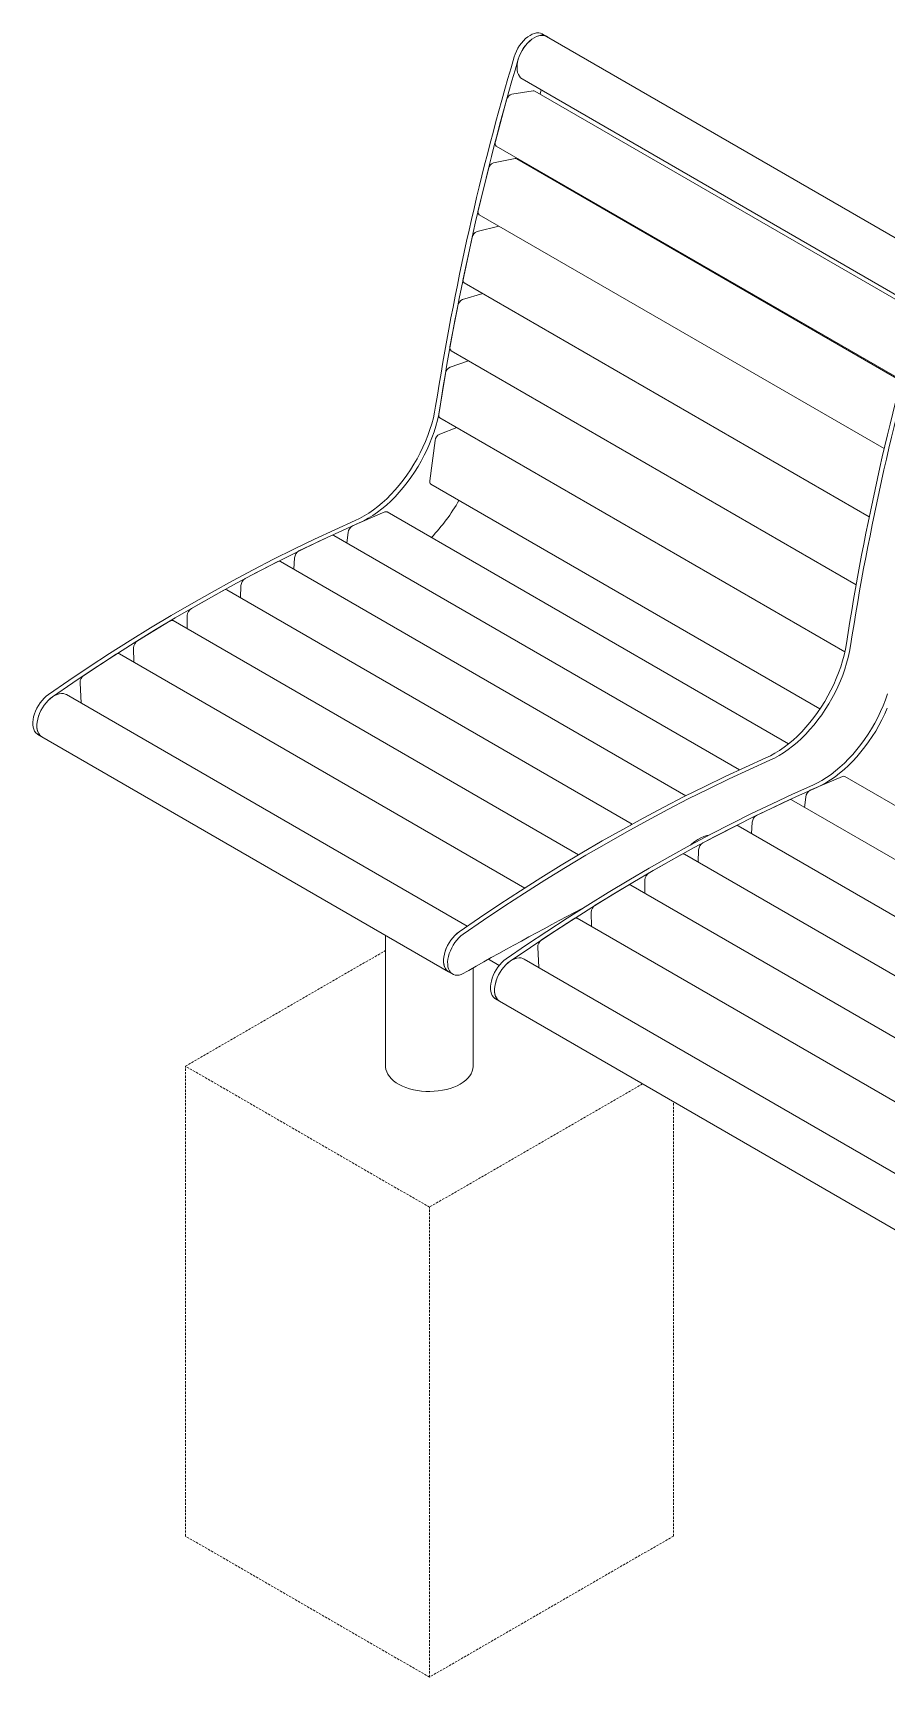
# Model space of a CAD drawing. Header units: millimetres. Extents: x -366 to 4081, y 837 to 4036.
# Drawn here: x 2815 to 3283, y 1838 to 2740 of the extents above; entities that cross this region are included whole.
import ezdxf

# ---------------------------------------------------------------- set-up
doc = ezdxf.new("R2010")
doc.units = ezdxf.units.MM
doc.linetypes.add('HIDDEN', pattern=[1.905, 1.27, -0.635])
doc.layers.add('ZANO_R', color=7, linetype='Continuous', lineweight=0)
doc.layers.add('ZANO_R_przerywana', color=7, linetype='HIDDEN', lineweight=0)

msp = doc.modelspace()

# ---------------------------------------------------------------- linework, layer by layer
at = {"layer": 'ZANO_R'}
for p, q in [((3096.72, 2738.26), (3094.48, 2739.55)), ((3319.24, 2609.71), (3096.68, 2738.19)), ((3089.4, 2708.37), (3077.67, 2706.61)), ((3083.29, 2715), (3302.1, 2588.68)), ((3301.42, 2586.31), (3090.21, 2708.24)), ((3093.75, 2708.96), (3093.12, 2706.56)), ((3074.81, 2703.43), (3068.61, 2680.5)), ((3079.47, 2671.18), (3067.58, 2668.8)), ((3069.13, 2678.08), (3291.42, 2549.76)), ((3291.3, 2549.29), (3080.36, 2671.07)), ((3064.77, 2665.53), (3059.22, 2642.72)), ((3084.06, 2669.47), (3083.95, 2668.99)), ((3058.56, 2631.2), (3070.56, 2634.18)), ((3059.77, 2640.41), (3282.1, 2512.06)), ((3050.92, 2605.17), (3055.81, 2627.83)), ((3051.48, 2602.97), (3273.86, 2474.59)), ((3043.7, 2567.9), (3047.93, 2590.39)), ((3050.63, 2593.84), (3061.65, 2597.1)), ((3044.29, 2565.81), (3266.7, 2437.41)), ((3037.59, 2530.98), (3041.15, 2553.25)), ((3043.79, 2556.78), (3053.92, 2560.25)), ((3038.2, 2529), (3260.51, 2400.66)), ((3047.37, 2523.71), (3038.05, 2520.09)), ((3035.48, 2516.48), (3032.6, 2494.46)), ((3282.51, 2513.82), (3282.49, 2513.75)), ((3279.11, 2498.99), (3279.09, 2498.93)), ((3033.22, 2492.58), (3246.85, 2369.25)), ((3007.93, 2477.32), (2990.2, 2469.68)), ((3229.6, 2350.12), (3009.23, 2477.33)), ((3274.2, 2476.27), (3274.19, 2476.2)), ((2978.58, 2464.4), (2960.78, 2455.92)), ((3202.68, 2335.88), (2979.96, 2464.45)), ((2987.12, 2460.32), (2987.71, 2466)), ((3271.23, 2461.55), (3271.22, 2461.48)), ((2949.11, 2450.11), (2931.27, 2440.82)), ((3173.27, 2321.65), (2950.58, 2450.21)), ((2957.91, 2445.97), (2958.36, 2452.18)), ((2928.65, 2430.28), (2928.93, 2437.02)), ((3266.99, 2439), (3266.98, 2438.94)), ((2919.58, 2434.47), (2901.72, 2424.38)), ((3143.79, 2306.08), (2921.13, 2434.62)), ((3114.28, 2289.19), (2891.66, 2417.71)), ((2899.39, 2413.24), (2899.46, 2420.53)), ((3264.45, 2424.41), (3264.44, 2424.35)), ((2890.02, 2417.51), (2872.17, 2406.63)), ((2870.19, 2394.9), (2870, 2402.73)), ((2860.48, 2399.25), (2842.66, 2387.6)), ((3084.79, 2271.01), (2862.21, 2399.5)), ((2841.25, 2372.4), (2840.58, 2383.66)), ((3053.17, 2250.05), (2833.05, 2377.13)), ((2817.43, 2355.23), (2819.66, 2353.94)), ((2819.66, 2353.94), (3042.95, 2225.04)), ((3213.49, 2340.77), (3213.44, 2340.75)), ((3201.91, 2335.52), (3201.86, 2335.5)), ((3259.21, 2332.25), (3241.49, 2324.61)), ((3480.89, 2205.05), (3260.51, 2332.27)), ((3172.45, 2321.23), (3172.4, 2321.21)), ((3184.07, 2327.02), (3184.02, 2327)), ((3229.86, 2319.33), (3212.07, 2310.86)), ((3453.97, 2190.81), (3231.25, 2319.39)), ((3238.41, 2315.25), (3239, 2320.94)), ((3154.56, 2311.92), (3154.51, 2311.89)), ((3142.92, 2305.6), (3142.87, 2305.57)), ((3200.4, 2305.04), (3182.56, 2295.75)), ((3424.56, 2176.58), (3201.87, 2305.14)), ((3209.2, 2300.91), (3209.65, 2307.12)), ((3125, 2295.48), (3124.95, 2295.45)), ((3179.94, 2285.21), (3180.22, 2291.95)), ((3113.36, 2288.64), (3113.31, 2288.61)), ((3170.87, 2289.41), (3153, 2279.32)), ((3395.08, 2161.02), (3172.42, 2289.55)), ((3095.45, 2277.73), (3095.4, 2277.7)), ((3150.68, 2268.18), (3150.75, 2275.46)), ((3083.82, 2270.39), (3083.77, 2270.35)), ((3141.31, 2272.45), (3123.45, 2261.57)), ((3365.57, 2144.13), (3142.95, 2272.64)), ((3065.95, 2258.7), (3065.89, 2258.67)), ((3121.47, 2249.83), (3121.28, 2257.67)), ((3111.77, 2254.19), (3093.95, 2242.54)), ((3336.08, 2125.94), (3113.5, 2254.44)), ((3008.35, 2245.01), (3008.35, 2173.28)), ((3092.53, 2227.33), (3091.87, 2238.59)), ((3064.77, 2231.92), (3070.69, 2228.51)), ((3304.46, 2104.99), (3084.34, 2232.07)), ((3042.95, 2225.04), (3045.18, 2223.75)), ((3056.41, 2173.28), (3056.41, 2227.21)), ((3068.72, 2210.16), (3070.95, 2208.87)), ((3070.95, 2208.87), (3294.24, 2079.97))]:
    msp.add_line(p, q, dxfattribs=at)
at = {"layer": 'ZANO_R', "flags": 128}
for points in [[(3078.94, 2726.96), (3079.48, 2728.56), (3080.16, 2730.14), (3080.97, 2731.69), (3081.9, 2733.18), (3082.92, 2734.57), (3084.03, 2735.85), (3085.19, 2737), (3086.41, 2737.99), (3087.64, 2738.82), (3088.88, 2739.45), (3090.09, 2739.89), (3091.27, 2740.13), (3092.39, 2740.17), (3093.43, 2739.99), (3094.37, 2739.61), (3094.48, 2739.55)], [(3083.29, 2715), (3082.49, 2715.58), (3081.8, 2716.37), (3081.25, 2717.33), (3080.85, 2718.45), (3080.6, 2719.71), (3080.52, 2721.09), (3080.59, 2722.56), (3080.83, 2724.1), (3081.22, 2725.68), (3081.77, 2727.28), (3082.45, 2728.87), (3083.26, 2730.42), (3084.19, 2731.9), (3085.22, 2733.29), (3086.33, 2734.57), (3087.5, 2735.71), (3088.71, 2736.69), (3089.95, 2737.51), (3091.18, 2738.13), (3092.4, 2738.56), (3093.57, 2738.78), (3094.69, 2738.8), (3095.72, 2738.6), (3096.65, 2738.2), (3096.68, 2738.19)], [(3081.17, 2725.67), (3081.71, 2727.27), (3082.39, 2728.85), (3083.2, 2730.4), (3084.13, 2731.89), (3085.15, 2733.28), (3086.26, 2734.56), (3087.43, 2735.71), (3088.64, 2736.7), (3089.87, 2737.53), (3091.11, 2738.16), (3092.33, 2738.61), (3093.5, 2738.84), (3094.62, 2738.88), (3095.66, 2738.7), (3096.61, 2738.32), (3097.4, 2737.77)], [(2991.61, 2472.57), (2994.1, 2473.76), (2996.61, 2475.13), (2999.12, 2476.69), (3001.61, 2478.42), (3004.09, 2480.31), (3006.53, 2482.37), (3008.94, 2484.57), (3011.29, 2486.92), (3013.59, 2489.41), (3015.82, 2492.02), (3017.98, 2494.74), (3020.05, 2497.57), (3022.03, 2500.49), (3023.91, 2503.49), (3025.68, 2506.56), (3027.34, 2509.69), (3028.87, 2512.87), (3030.29, 2516.07), (3031.56, 2519.3), (3032.71, 2522.54), (3033.71, 2525.77), (3034.56, 2528.99), (3035.27, 2532.17), (3035.83, 2535.32)], [(3038.06, 2534.03), (3037.5, 2530.89), (3036.8, 2527.7), (3035.94, 2524.48), (3034.94, 2521.25), (3033.8, 2518.01), (3032.52, 2514.79), (3031.11, 2511.58), (3029.57, 2508.4), (3027.91, 2505.27), (3026.14, 2502.2), (3024.26, 2499.2), (3022.28, 2496.28), (3020.21, 2493.45), (3018.05, 2490.73), (3015.82, 2488.12), (3013.52, 2485.63), (3011.17, 2483.28), (3008.76, 2481.08), (3006.32, 2479.02), (3003.84, 2477.13), (3001.35, 2475.4), (2998.84, 2473.84), (2996.34, 2472.47), (2993.84, 2471.28)], [(2823.18, 2377.15), (2834.38, 2384.83), (2845.6, 2392.32), (2856.82, 2399.63), (2868.06, 2406.75), (2879.31, 2413.69), (2890.56, 2420.45), (2901.81, 2427.01), (2913.06, 2433.38), (2924.31, 2439.57), (2935.55, 2445.56), (2946.79, 2451.35), (2958.01, 2456.95), (2969.23, 2462.36), (2980.42, 2467.56), (2991.61, 2472.57)], [(2825.41, 2375.87), (2836.61, 2383.54), (2847.83, 2391.03), (2859.06, 2398.34), (2870.3, 2405.46), (2881.54, 2412.4), (2892.79, 2419.16), (2904.04, 2425.72), (2915.29, 2432.09), (2926.54, 2438.28), (2937.78, 2444.27), (2949.02, 2450.06), (2960.25, 2455.66), (2971.46, 2461.07), (2982.66, 2466.27), (2993.84, 2471.28)], [(3217.13, 2342.38), (3219.62, 2343.57), (3222.13, 2344.94), (3224.64, 2346.5), (3227.13, 2348.23), (3229.61, 2350.12), (3232.05, 2352.18), (3234.46, 2354.38), (3236.81, 2356.73), (3239.11, 2359.22), (3241.34, 2361.83), (3243.5, 2364.55), (3245.57, 2367.38), (3247.55, 2370.3), (3249.43, 2373.3), (3251.2, 2376.37), (3252.86, 2379.5), (3254.39, 2382.68), (3255.81, 2385.89), (3257.08, 2389.11), (3258.23, 2392.35), (3259.23, 2395.58), (3260.08, 2398.8), (3260.79, 2401.99), (3261.34, 2405.13)], [(3263.58, 2403.84), (3263.02, 2400.7), (3262.32, 2397.51), (3261.46, 2394.29), (3260.46, 2391.06), (3259.32, 2387.82), (3258.04, 2384.6), (3256.63, 2381.39), (3255.09, 2378.21), (3253.43, 2375.08), (3251.66, 2372.01), (3249.78, 2369.01), (3247.8, 2366.09), (3245.73, 2363.26), (3243.57, 2360.54), (3241.34, 2357.93), (3239.04, 2355.45), (3236.69, 2353.09), (3234.28, 2350.89), (3231.84, 2348.83), (3229.36, 2346.94), (3226.87, 2345.21), (3224.36, 2343.65), (3221.86, 2342.28), (3219.36, 2341.09)], [(2817.43, 2355.23), (2816.99, 2355.52), (2816.25, 2356.21), (2815.64, 2357.07), (2815.17, 2358.1), (2814.85, 2359.27), (2814.68, 2360.56), (2814.67, 2361.96), (2814.81, 2363.44), (2815.11, 2364.98), (2815.56, 2366.54), (2816.15, 2368.12), (2816.87, 2369.66), (2817.71, 2371.17), (2818.66, 2372.6), (2819.7, 2373.93), (2820.81, 2375.15), (2821.97, 2376.23), (2823.18, 2377.15)], [(2817.12, 2357.8), (2816.93, 2359.1), (2816.9, 2360.51), (2817.03, 2362.01), (2817.32, 2363.57), (2817.76, 2365.16), (2818.35, 2366.76), (2819.08, 2368.33), (2819.94, 2369.86), (2820.9, 2371.32), (2821.96, 2372.67), (2823.09, 2373.91), (2824.27, 2375), (2825.5, 2375.93), (2826.74, 2376.68), (2827.97, 2377.24), (2829.17, 2377.6), (2830.33, 2377.75), (2831.41, 2377.7), (2832.42, 2377.43), (2833.05, 2377.13)], [(2819.66, 2353.94), (2819.22, 2354.23), (2818.48, 2354.92), (2817.87, 2355.78), (2817.4, 2356.81), (2817.08, 2357.98), (2816.91, 2359.27), (2816.9, 2360.67), (2817.05, 2362.15), (2817.35, 2363.69), (2817.79, 2365.26), (2818.38, 2366.83), (2819.1, 2368.38), (2819.94, 2369.88), (2820.89, 2371.31), (2821.93, 2372.64), (2823.04, 2373.86), (2824.21, 2374.94), (2825.41, 2375.87)], [(3242.89, 2327.51), (3245.39, 2328.69), (3247.9, 2330.07), (3250.4, 2331.62), (3252.9, 2333.35), (3255.37, 2335.25), (3257.82, 2337.3), (3260.22, 2339.51), (3262.58, 2341.86), (3264.88, 2344.34), (3267.11, 2346.95), (3269.26, 2349.68), (3271.33, 2352.5), (3273.31, 2355.42), (3275.19, 2358.43), (3276.97, 2361.5), (3278.62, 2364.63), (3280.16, 2367.8), (3281.57, 2371.01), (3282.85, 2374.24), (3283.99, 2377.48)], [(3283.81, 2369.72), (3282.39, 2366.51), (3280.86, 2363.34), (3279.2, 2360.21), (3277.43, 2357.14), (3275.55, 2354.14), (3273.57, 2351.22), (3271.5, 2348.39), (3269.34, 2345.66), (3267.11, 2343.05), (3264.81, 2340.57), (3262.46, 2338.22), (3260.05, 2336.01), (3257.61, 2333.96), (3255.13, 2332.06), (3252.64, 2330.33), (3250.13, 2328.78), (3247.62, 2327.41), (3245.13, 2326.22)], [(3048.7, 2246.96), (3059.9, 2254.64), (3071.12, 2262.13), (3082.34, 2269.44), (3093.58, 2276.56), (3104.83, 2283.5), (3116.08, 2290.26), (3127.33, 2296.82), (3138.58, 2303.19), (3149.83, 2309.38), (3161.07, 2315.37), (3172.31, 2321.16), (3183.53, 2326.76), (3194.75, 2332.17), (3205.94, 2337.37), (3217.13, 2342.38)], [(3050.93, 2245.68), (3062.13, 2253.35), (3073.35, 2260.84), (3084.58, 2268.15), (3095.82, 2275.27), (3107.06, 2282.21), (3118.31, 2288.97), (3129.56, 2295.53), (3140.81, 2301.9), (3152.06, 2308.09), (3163.3, 2314.08), (3174.54, 2319.87), (3185.77, 2325.47), (3196.98, 2330.88), (3208.18, 2336.08), (3219.36, 2341.09)], [(3074.46, 2232.09), (3085.67, 2239.76), (3096.88, 2247.25), (3108.11, 2254.56), (3119.35, 2261.69), (3130.59, 2268.63), (3141.84, 2275.38), (3153.1, 2281.94), (3164.35, 2288.32), (3175.59, 2294.5), (3186.84, 2300.49), (3198.07, 2306.29), (3209.3, 2311.89), (3220.51, 2317.29), (3231.71, 2322.5), (3242.89, 2327.51)], [(3076.7, 2230.8), (3087.9, 2238.47), (3099.12, 2245.97), (3110.34, 2253.27), (3121.58, 2260.4), (3132.83, 2267.34), (3144.08, 2274.09), (3155.33, 2280.66), (3166.58, 2287.03), (3177.83, 2293.21), (3189.07, 2299.2), (3200.31, 2305), (3211.53, 2310.6), (3222.75, 2316), (3233.94, 2321.21), (3245.13, 2326.22)], [(3185.94, 2300.02), (3184.69, 2299.75), (3183.06, 2299.23), (3181.41, 2298.51), (3179.74, 2297.59), (3178.08, 2296.48), (3176.44, 2295.2), (3175.68, 2294.55)], [(3040.41, 2228.9), (3040.21, 2230.2), (3040.18, 2231.61), (3040.31, 2233.11), (3040.6, 2234.67), (3041.05, 2236.26), (3041.64, 2237.86), (3042.37, 2239.43), (3043.22, 2240.96), (3044.19, 2242.42), (3045.24, 2243.77), (3046.37, 2245.01), (3047.56, 2246.1), (3048.7, 2246.96)], [(3042.95, 2225.04), (3042.51, 2225.33), (3041.77, 2226.02), (3041.16, 2226.88), (3040.69, 2227.91), (3040.37, 2229.08), (3040.2, 2230.37), (3040.19, 2231.77), (3040.33, 2233.25), (3040.63, 2234.79), (3041.08, 2236.35), (3041.67, 2237.93), (3042.39, 2239.48), (3043.23, 2240.98), (3044.18, 2242.41), (3045.22, 2243.74), (3046.33, 2244.96), (3047.49, 2246.04), (3048.7, 2246.96)], [(3049.91, 2223.52), (3048.74, 2223.22), (3047.62, 2223.12), (3046.57, 2223.23), (3045.6, 2223.54), (3044.74, 2224.04), (3044, 2224.73), (3043.39, 2225.59), (3042.92, 2226.62), (3042.6, 2227.79), (3042.43, 2229.08), (3042.42, 2230.48), (3042.57, 2231.96), (3042.86, 2233.5), (3043.31, 2235.07), (3043.9, 2236.64), (3044.62, 2238.19), (3045.46, 2239.69), (3046.41, 2241.12), (3047.45, 2242.45), (3048.56, 2243.67), (3049.73, 2244.75), (3050.93, 2245.68)], [(3068.72, 2210.16), (3068.28, 2210.45), (3067.54, 2211.14), (3066.93, 2212.01), (3066.46, 2213.03), (3066.14, 2214.2), (3065.97, 2215.5), (3065.96, 2216.9), (3066.1, 2218.38), (3066.4, 2219.91), (3066.85, 2221.48), (3067.44, 2223.05), (3068.16, 2224.6), (3069, 2226.1), (3069.95, 2227.53), (3070.98, 2228.87), (3072.1, 2230.09), (3073.26, 2231.17), (3074.46, 2232.09)], [(3068.41, 2212.74), (3068.21, 2214.04), (3068.18, 2215.45), (3068.31, 2216.95), (3068.6, 2218.5), (3069.05, 2220.09), (3069.64, 2221.69), (3070.37, 2223.27), (3071.22, 2224.8), (3072.19, 2226.25), (3073.24, 2227.61), (3074.37, 2228.84), (3075.56, 2229.93), (3076.79, 2230.86), (3078.02, 2231.61), (3079.25, 2232.17), (3080.46, 2232.53), (3081.61, 2232.69), (3082.7, 2232.63), (3083.7, 2232.37), (3084.34, 2232.07)], [(3070.95, 2208.87), (3070.51, 2209.16), (3069.77, 2209.85), (3069.16, 2210.72), (3068.69, 2211.74), (3068.37, 2212.91), (3068.2, 2214.21), (3068.19, 2215.61), (3068.33, 2217.09), (3068.63, 2218.62), (3069.08, 2220.19), (3069.67, 2221.76), (3070.39, 2223.31), (3071.23, 2224.81), (3072.18, 2226.24), (3073.22, 2227.58), (3074.33, 2228.8), (3075.49, 2229.88), (3076.7, 2230.8)], [(3008.35, 2173.28), (3008.37, 2172.78), (3008.56, 2171.44), (3008.98, 2170.12), (3009.62, 2168.83), (3010.47, 2167.59), (3011.52, 2166.39), (3012.77, 2165.26), (3014.2, 2164.21), (3015.8, 2163.24), (3017.56, 2162.36), (3019.46, 2161.58), (3021.47, 2160.92), (3023.59, 2160.37), (3025.79, 2159.94), (3028.05, 2159.63), (3030.35, 2159.46), (3032.67, 2159.41), (3034.99, 2159.49), (3037.28, 2159.7), (3039.53, 2160.04), (3041.71, 2160.5), (3043.8, 2161.08), (3045.79, 2161.77), (3047.65, 2162.57), (3049.37, 2163.47)], [(3049.37, 2163.47), (3050.93, 2164.46), (3052.32, 2165.54), (3053.52, 2166.69), (3054.53, 2167.89), (3055.32, 2169.15), (3055.91, 2170.45), (3056.27, 2171.77), (3056.41, 2173.11), (3056.41, 2173.28)]]:
    msp.add_lwpolyline(points, dxfattribs=at)
at = {"layer": 'ZANO_R'}
for centre, radius, start, end in [((4494.08, 2307.93), 1475.88, 163.50601, 171.13724), ((4496.32, 2306.64), 1475.88, 163.50601, 171.13724), ((3079.01, 2702.52), 4.3, 108.11206, 167.7934), ((3089.62, 2707.2), 1.19, 60.81127, 100.74283), ((3070.52, 2679.64), 2.09, 155.7021, 228.35745), ((3079.76, 2669.99), 1.23, 61.17544, 103.84023), ((3069.09, 2664.66), 4.41, 109.99613, 168.64561), ((3061.08, 2641.94), 2.01, 157.14854, 229.34438), ((3060.24, 2627.01), 4.51, 111.79194, 169.54078), ((3052.72, 2604.46), 1.94, 158.65653, 230.32449), ((3052.46, 2589.63), 4.59, 113.50632, 170.48098), ((4719.6, 2177.74), 1475.88, 163.50601, 171.13724), ((4721.84, 2176.45), 1475.88, 163.50601, 171.13724), ((3045.46, 2567.27), 1.87, 160.24355, 231.28181), ((3045.77, 2552.56), 4.67, 115.14429, 171.4657), ((3039.31, 2530.42), 1.8, 161.9372, 232.18914), ((3040.17, 2515.86), 4.73, 116.70921, 172.4964), ((3034.37, 2494), 1.83, 165.59759, 231.18765), ((2958.28, 2535.21), 104.01, 316.29123, 330.30367), ((3008.59, 2476.08), 1.4, 63.12085, 118.20637), ((2979.32, 2463.14), 1.46, 63.84187, 120.60284), ((2992.46, 2465.46), 4.78, 118.132, 173.52014), ((2963.16, 2451.74), 4.82, 119.56714, 174.64341), ((2949.93, 2448.84), 1.51, 64.618, 122.88242), ((2933.76, 2436.67), 4.84, 120.93895, 175.81833), ((2920.48, 2433.19), 1.57, 65.45472, 125.03916), ((2891, 2416.3), 1.55, 64.61128, 128.81288), ((2904.31, 2420.28), 4.85, 122.25284, 177.04497), ((2861.54, 2398.03), 1.61, 65.43003, 130.86604), ((2874.84, 2402.59), 4.85, 123.50955, 178.32755), ((2845.41, 2383.63), 4.83, 124.71349, 179.66624), ((2822.7, 2358.71), 5.65, 189.21942, 237.5018), ((3259.88, 2331.02), 1.4, 63.12085, 118.20637), ((3230.6, 2318.08), 1.46, 63.84187, 120.60284), ((3243.74, 2320.4), 4.78, 118.132, 173.52014), ((3214.44, 2306.67), 4.82, 119.56714, 174.64341), ((3201.22, 2303.77), 1.51, 64.618, 122.88242), ((3185.05, 2291.6), 4.84, 120.93895, 175.81833), ((3171.77, 2288.12), 1.57, 65.45472, 125.03916), ((3155.59, 2275.21), 4.85, 122.25284, 177.04497), ((3142.28, 2271.24), 1.55, 64.61128, 128.81288), ((4030.05, 507.6), 1976.11, 117.54267, 119.73533), ((3126.13, 2257.52), 4.85, 123.50955, 178.32755), ((3112.83, 2252.97), 1.61, 65.43003, 130.86604), ((3096.7, 2238.56), 4.83, 124.71349, 179.66624), ((3045.98, 2229.8), 5.65, 189.21942, 237.5018), ((3073.98, 2213.64), 5.65, 189.21942, 237.5018)]:
    msp.add_arc(centre, radius, start, end, dxfattribs=at)
at = {"layer": 'ZANO_R_przerywana'}
for p, q in [((2898.41, 2173.28), (3008.35, 2236.75)), ((2898.41, 1915.44), (2898.41, 2173.28)), ((3032.38, 2095.94), (2898.41, 2173.28)), ((3149.48, 2163.54), (3032.38, 2095.94)), ((3166.35, 1915.44), (3166.35, 2153.8)), ((3032.38, 1838.1), (3032.38, 2095.94)), ((3032.38, 1838.1), (2898.41, 1915.44)), ((3166.35, 1915.44), (3032.38, 1838.1))]:
    msp.add_line(p, q, dxfattribs=at)

doc.saveas('drawing.dxf')
